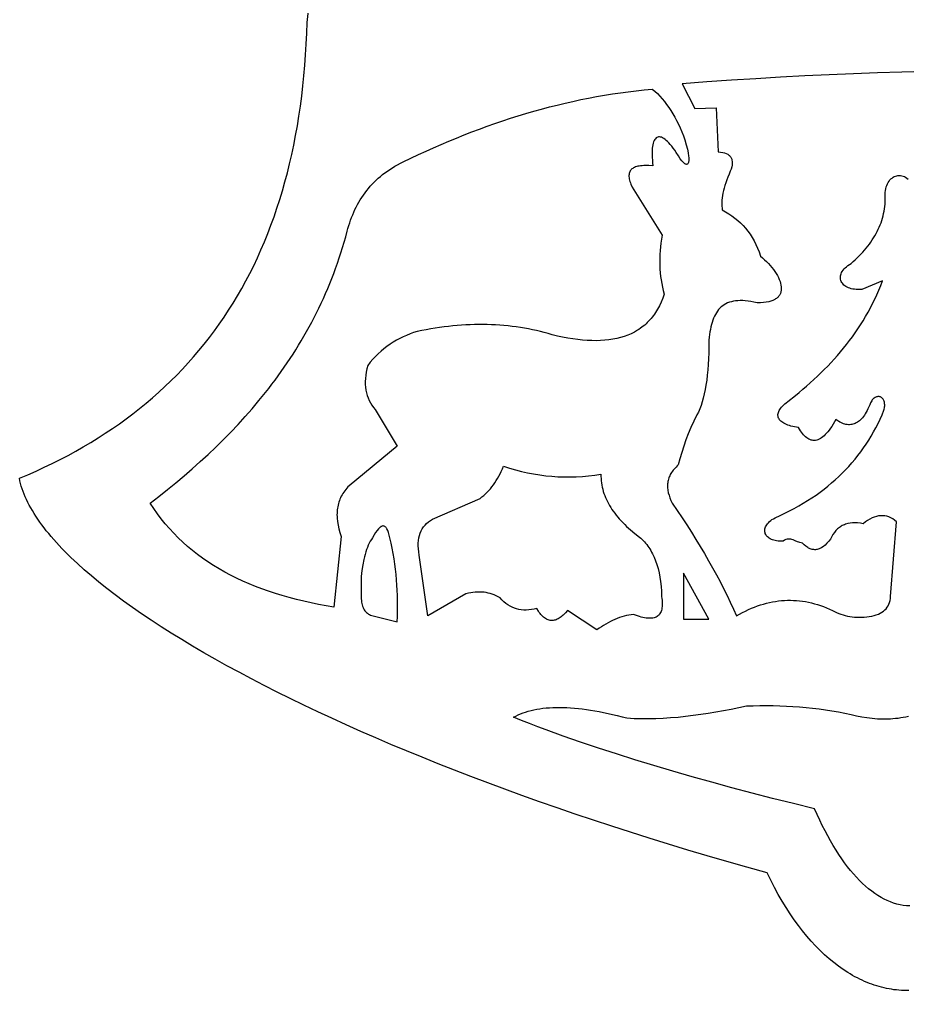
# Model space of a CAD drawing. Extents: x -255 to 224, y -284 to 284.
# Drawn here: x -255.2 to -15.7, y -284.3 to -22.4 of the extents above; entities that cross this region are included whole.
import ezdxf

# ---------------------------------------------------------------- set-up
doc = ezdxf.new("R2010")
doc.units = 0

msp = doc.modelspace()

# ---------------------------------------------------------------- linework, layer by layer
for points in [[(-15.36, -284.25), (-16.03, -284.25), (-16.69, -284.24), (-17.36, -284.2), (-18.03, -284.16), (-18.69, -284.09), (-19.36, -284.01), (-20.02, -283.91), (-20.69, -283.8), (-21.35, -283.67), (-22.01, -283.53), (-22.68, -283.36), (-23.34, -283.19), (-24, -282.99), (-24.66, -282.78), (-25.31, -282.55), (-25.97, -282.31), (-26.62, -282.05), (-27.28, -281.78), (-27.93, -281.48), (-28.58, -281.17), (-29.23, -280.85), (-29.87, -280.51), (-30.52, -280.15), (-31.16, -279.78), (-31.8, -279.39), (-33.07, -278.56), (-34.33, -277.67), (-35.59, -276.71), (-36.83, -275.68), (-38.06, -274.59), (-39.27, -273.44), (-40.47, -272.22), (-41.66, -270.94), (-42.84, -269.59), (-43.99, -268.17), (-45.13, -266.69), (-46.26, -265.15), (-47.36, -263.54), (-48.45, -261.86), (-49.52, -260.12), (-50.56, -258.32), (-51.59, -256.45), (-52.59, -254.51), (-53.58, -252.51), (-59.01, -251), (-64.38, -249.47), (-69.71, -247.92), (-74.97, -246.36), (-80.18, -244.78), (-85.33, -243.19), (-90.42, -241.58), (-95.45, -239.96), (-100.41, -238.32), (-105.32, -236.67), (-110.17, -235.01), (-114.95, -233.34), (-119.66, -231.66), (-124.32, -229.96), (-128.9, -228.26), (-133.42, -226.55), (-137.87, -224.83), (-142.26, -223.1), (-146.57, -221.36), (-150.81, -219.62), (-154.99, -217.87), (-159.09, -216.12), (-163.12, -214.36), (-167.07, -212.6), (-170.95, -210.84), (-174.75, -209.07), (-178.48, -207.3), (-182.14, -205.53), (-185.71, -203.76), (-189.2, -201.98), (-192.62, -200.21), (-195.96, -198.44), (-199.21, -196.67), (-202.38, -194.91), (-205.47, -193.14), (-208.48, -191.38), (-211.4, -189.63), (-214.23, -187.88), (-216.98, -186.13), (-219.64, -184.39), (-222.22, -182.66), (-224.7, -180.93), (-227.1, -179.22), (-229.4, -177.51), (-231.62, -175.81), (-233.74, -174.12), (-235.76, -172.44), (-237.7, -170.77), (-239.54, -169.12), (-241.28, -167.48), (-242.93, -165.85), (-243.72, -165.04), (-244.48, -164.23), (-245.22, -163.43), (-245.93, -162.63), (-246.62, -161.83), (-247.28, -161.04), (-247.92, -160.25), (-248.54, -159.47), (-249.12, -158.69), (-249.69, -157.91), (-250.23, -157.14), (-250.74, -156.37), (-251.22, -155.61), (-251.69, -154.85), (-252.12, -154.1), (-252.53, -153.35), (-252.91, -152.61), (-253.27, -151.87), (-253.6, -151.13), (-253.91, -150.4), (-254.18, -149.68), (-254.44, -148.96), (-254.66, -148.24), (-254.86, -147.53), (-255.03, -146.83), (-255.18, -146.13), (-252.91, -145.17), (-250.68, -144.18), (-248.48, -143.16), (-246.31, -142.12), (-244.18, -141.05), (-242.07, -139.94), (-240, -138.81), (-237.95, -137.65), (-235.94, -136.46), (-233.97, -135.24), (-232.02, -133.99), (-230.11, -132.71), (-228.23, -131.4), (-226.38, -130.06), (-224.56, -128.7), (-222.78, -127.3), (-221.03, -125.87), (-219.31, -124.41), (-217.62, -122.93), (-215.97, -121.41), (-214.35, -119.86), (-212.77, -118.28), (-211.22, -116.67), (-209.7, -115.03), (-208.21, -113.36), (-206.76, -111.66), (-205.34, -109.92), (-203.96, -108.16), (-202.61, -106.36), (-201.3, -104.54), (-200.01, -102.68), (-198.77, -100.79), (-197.56, -98.87), (-196.38, -96.92), (-195.23, -94.93), (-194.12, -92.92), (-193.05, -90.87), (-192.01, -88.79), (-191.01, -86.68), (-190.04, -84.54), (-189.11, -82.36), (-188.21, -80.15), (-187.34, -77.91), (-186.52, -75.64), (-185.73, -73.33), (-184.97, -70.99), (-184.25, -68.62), (-183.57, -66.22), (-182.92, -63.78), (-182.31, -61.31), (-181.73, -58.8), (-181.19, -56.27), (-180.69, -53.7), (-180.22, -51.09), (-179.79, -48.46), (-179.4, -45.78), (-179.04, -43.08), (-178.73, -40.34), (-178.44, -37.57), (-178.2, -34.76), (-177.99, -31.92), (-177.82, -29.04), (-177.69, -26.13), (-177.6, -23.19), (-176.27, -10.98)], [(-10.75, -36.42), (-17.25, -36.59), (-23.76, -36.8), (-30.29, -37.05), (-36.84, -37.33), (-43.4, -37.64), (-49.97, -38), (-56.56, -38.38), (-63.17, -38.8), (-69.79, -39.26), (-76.44, -39.75), (-73.02, -46.41), (-67.26, -46.23), (-66.72, -58.11), (-66.1, -58.16), (-65.54, -58.25), (-65.04, -58.38), (-64.59, -58.54), (-64.19, -58.75), (-64.02, -58.86), (-63.85, -58.98), (-63.71, -59.12), (-63.57, -59.26), (-63.45, -59.41), (-63.34, -59.57), (-63.25, -59.74), (-63.17, -59.92), (-63.1, -60.1), (-63.04, -60.3), (-62.98, -60.72), (-62.97, -61.17), (-63.01, -61.66), (-63.11, -62.18), (-63.27, -62.74), (-63.48, -63.33), (-63.83, -64.13), (-64.16, -64.91), (-64.46, -65.68), (-64.72, -66.43), (-64.96, -67.16), (-65.17, -67.87), (-65.35, -68.55), (-65.5, -69.22), (-65.62, -69.87), (-65.71, -70.5), (-65.77, -71.1), (-65.8, -71.68), (-65.81, -72.24), (-65.78, -72.77), (-65.72, -73.28), (-65.64, -73.77), (-64.74, -74.26), (-63.87, -74.78), (-63.04, -75.34), (-62.23, -75.94), (-61.46, -76.57), (-60.73, -77.24), (-60.03, -77.95), (-59.36, -78.7), (-58.73, -79.48), (-58.13, -80.31), (-57.57, -81.18), (-57.05, -82.1), (-56.57, -83.05), (-56.13, -84.05), (-55.73, -85.1), (-55.38, -86.19), (-54.8, -86.68), (-54.24, -87.19), (-53.71, -87.71), (-53.2, -88.24), (-52.72, -88.77), (-52.27, -89.31), (-51.85, -89.84), (-51.47, -90.38), (-51.11, -90.92), (-50.8, -91.46), (-50.52, -91.99), (-50.28, -92.52), (-50.08, -93.03), (-49.93, -93.54), (-49.82, -94.03), (-49.75, -94.51), (-49.73, -94.98), (-49.76, -95.42), (-49.84, -95.85), (-49.98, -96.26), (-50.07, -96.45), (-50.17, -96.64), (-50.28, -96.82), (-50.41, -97), (-50.55, -97.17), (-50.71, -97.33), (-50.88, -97.48), (-51.07, -97.63), (-51.27, -97.77), (-51.49, -97.9), (-51.98, -98.14), (-52.52, -98.34), (-53.14, -98.51), (-53.82, -98.64), (-54.56, -98.73), (-55.38, -98.78), (-56.28, -98.79), (-57.12, -98.6), (-57.93, -98.45), (-58.7, -98.34), (-59.44, -98.26), (-60.14, -98.22), (-60.82, -98.21), (-61.46, -98.23), (-62.07, -98.29), (-62.65, -98.38), (-63.2, -98.5), (-63.73, -98.66), (-64.22, -98.85), (-64.69, -99.07), (-65.13, -99.32), (-65.54, -99.6), (-65.93, -99.91), (-66.29, -100.26), (-66.63, -100.63), (-66.95, -101.04), (-67.24, -101.47), (-67.51, -101.93), (-67.76, -102.43), (-67.99, -102.95), (-68.2, -103.5), (-68.39, -104.07), (-68.56, -104.68), (-68.71, -105.31), (-68.85, -105.97), (-68.97, -106.66), (-69.07, -107.37), (-69.16, -108.1), (-69.24, -108.87), (-69.25, -110.59), (-69.29, -112.26), (-69.35, -113.87), (-69.44, -115.41), (-69.55, -116.89), (-69.69, -118.32), (-69.86, -119.68), (-70.05, -120.97), (-70.26, -122.21), (-70.5, -123.38), (-70.77, -124.48), (-71.06, -125.52), (-71.37, -126.5), (-71.72, -127.41), (-72.08, -128.25), (-72.48, -129.03), (-73.32, -130.72), (-74.1, -132.4), (-74.81, -134.09), (-75.47, -135.78), (-76.06, -137.47), (-76.6, -139.15), (-77.08, -140.84), (-77.52, -142.53), (-77.83, -142.8), (-78.12, -143.08), (-78.39, -143.36), (-78.65, -143.64), (-78.89, -143.93), (-79.1, -144.22), (-79.31, -144.52), (-79.49, -144.82), (-79.66, -145.12), (-79.81, -145.42), (-79.94, -145.73), (-80.05, -146.04), (-80.15, -146.36), (-80.23, -146.68), (-80.3, -147), (-80.35, -147.32), (-80.38, -147.65), (-80.4, -147.98), (-80.41, -148.31), (-80.39, -148.64), (-80.33, -149.31), (-80.2, -150), (-80.01, -150.68), (-79.77, -151.38), (-79.48, -152.08), (-79.14, -152.79), (-77.8, -154.77), (-76.5, -156.75), (-75.22, -158.71), (-73.98, -160.66), (-72.77, -162.59), (-71.6, -164.52), (-70.45, -166.43), (-69.35, -168.34), (-68.28, -170.23), (-67.24, -172.11), (-66.25, -173.99), (-65.29, -175.85), (-64.37, -177.7), (-63.49, -179.55), (-62.65, -181.38), (-61.86, -183.21), (-61.86, -183.21), (-61.05, -182.75), (-60.24, -182.32), (-59.43, -181.91), (-58.62, -181.53), (-57.81, -181.18), (-57, -180.85), (-56.19, -180.55), (-55.38, -180.28), (-54.57, -180.03), (-53.76, -179.81), (-52.95, -179.61), (-52.14, -179.45), (-51.33, -179.31), (-50.52, -179.19), (-49.71, -179.11), (-48.9, -179.05), (-48.09, -179.01), (-47.28, -179.01), (-46.47, -179.03), (-45.66, -179.08), (-44.85, -179.15), (-44.04, -179.25), (-43.23, -179.38), (-42.42, -179.54), (-41.61, -179.72), (-40.8, -179.93), (-39.99, -180.17), (-39.18, -180.44), (-38.37, -180.73), (-37.56, -181.05), (-36.75, -181.39), (-35.94, -181.77), (-35.39, -182.06), (-34.83, -182.33), (-34.26, -182.57), (-33.68, -182.78), (-33.09, -182.97), (-32.49, -183.14), (-31.88, -183.27), (-31.26, -183.39), (-30.63, -183.48), (-29.99, -183.54), (-29.35, -183.58), (-28.7, -183.59), (-28.04, -183.58), (-27.38, -183.54), (-26.71, -183.48), (-26.04, -183.39), (-25.35, -183.27), (-24.71, -183.13), (-24.12, -182.95), (-23.57, -182.75), (-23.06, -182.51), (-22.6, -182.25), (-22.18, -181.96), (-21.81, -181.63), (-21.47, -181.28), (-21.18, -180.9), (-20.93, -180.49), (-20.72, -180.05), (-20.55, -179.58), (-20.42, -179.08), (-20.33, -178.55), (-20.28, -177.99), (-18.66, -157.83), (-19.17, -157.42), (-19.68, -157.07), (-20.21, -156.78), (-20.74, -156.55), (-21.29, -156.37), (-21.84, -156.26), (-22.39, -156.2), (-22.95, -156.21), (-23.52, -156.27), (-24.1, -156.39), (-24.68, -156.58), (-25.26, -156.82), (-25.85, -157.12), (-26.45, -157.47), (-27.05, -157.89), (-27.66, -158.37), (-28.42, -158.23), (-29.16, -158.14), (-29.87, -158.11), (-30.55, -158.13), (-31.21, -158.2), (-31.84, -158.33), (-32.44, -158.52), (-32.73, -158.63), (-33.01, -158.75), (-33.28, -158.89), (-33.55, -159.04), (-33.81, -159.2), (-34.06, -159.38), (-34.55, -159.77), (-35, -160.22), (-35.41, -160.71), (-35.8, -161.26), (-36.15, -161.86), (-36.48, -162.51), (-36.95, -163.11), (-37.42, -163.65), (-37.89, -164.11), (-38.37, -164.5), (-38.84, -164.82), (-39.07, -164.95), (-39.31, -165.07), (-39.55, -165.16), (-39.78, -165.24), (-40.02, -165.3), (-40.26, -165.34), (-40.49, -165.37), (-40.73, -165.38), (-40.96, -165.36), (-41.2, -165.34), (-41.44, -165.29), (-41.67, -165.22), (-41.91, -165.14), (-42.15, -165.04), (-42.38, -164.92), (-42.62, -164.78), (-43.09, -164.46), (-43.56, -164.06), (-44.04, -163.59), (-44.37, -163.54), (-44.7, -163.45), (-45.02, -163.35), (-45.33, -163.23), (-45.96, -162.96), (-46.58, -162.71), (-46.89, -162.61), (-47.21, -162.54), (-47.53, -162.5), (-47.86, -162.5), (-48.19, -162.55), (-48.54, -162.65), (-48.89, -162.82), (-49.26, -163.05), (-49.72, -163.07), (-50.16, -163.07), (-50.59, -163.04), (-50.99, -162.99), (-51.38, -162.92), (-51.74, -162.83), (-52.08, -162.72), (-52.4, -162.6), (-52.7, -162.45), (-52.97, -162.29), (-53.21, -162.11), (-53.43, -161.93), (-53.63, -161.72), (-53.8, -161.51), (-53.94, -161.28), (-54.05, -161.05), (-54.13, -160.8), (-54.18, -160.55), (-54.21, -160.29), (-54.2, -160.02), (-54.16, -159.75), (-54.08, -159.48), (-53.98, -159.2), (-53.84, -158.92), (-53.66, -158.64), (-53.45, -158.36), (-53.21, -158.09), (-52.92, -157.81), (-52.6, -157.54), (-52.25, -157.27), (-51.85, -157.01), (-51.42, -156.75), (-50.08, -156.15), (-48.77, -155.53), (-47.49, -154.89), (-46.23, -154.23), (-45.01, -153.55), (-43.81, -152.85), (-42.64, -152.13), (-41.49, -151.39), (-40.37, -150.63), (-39.28, -149.85), (-38.22, -149.05), (-37.18, -148.23), (-36.17, -147.39), (-35.19, -146.53), (-34.23, -145.65), (-33.3, -144.76), (-32.4, -143.84), (-31.53, -142.9), (-30.68, -141.95), (-29.86, -140.97), (-29.06, -139.98), (-28.29, -138.96), (-27.55, -137.93), (-26.84, -136.88), (-26.15, -135.81), (-25.49, -134.72), (-24.85, -133.61), (-24.24, -132.48), (-23.66, -131.33), (-23.11, -130.16), (-22.58, -128.97), (-22.08, -127.77), (-21.99, -127.45), (-21.92, -127.15), (-21.88, -126.85), (-21.85, -126.57), (-21.85, -126.3), (-21.87, -126.04), (-21.9, -125.79), (-21.95, -125.56), (-22.02, -125.34), (-22.11, -125.14), (-22.2, -124.95), (-22.31, -124.78), (-22.43, -124.63), (-22.57, -124.5), (-22.71, -124.38), (-22.86, -124.28), (-23.02, -124.2), (-23.19, -124.14), (-23.36, -124.11), (-23.54, -124.09), (-23.72, -124.09), (-23.9, -124.12), (-24.09, -124.17), (-24.28, -124.25), (-24.46, -124.35), (-24.65, -124.48), (-24.83, -124.63), (-25.01, -124.8), (-25.19, -125.01), (-25.36, -125.24), (-25.52, -125.5), (-25.68, -125.79), (-25.9, -126.35), (-26.12, -126.88), (-26.36, -127.38), (-26.59, -127.85), (-26.84, -128.29), (-27.08, -128.71), (-27.34, -129.09), (-27.59, -129.45), (-27.86, -129.78), (-28.12, -130.09), (-28.39, -130.36), (-28.67, -130.61), (-28.95, -130.84), (-29.23, -131.03), (-29.52, -131.2), (-29.82, -131.35), (-30.11, -131.46), (-30.41, -131.56), (-30.72, -131.62), (-31.03, -131.66), (-31.34, -131.68), (-31.66, -131.67), (-31.98, -131.64), (-32.31, -131.59), (-32.64, -131.5), (-32.97, -131.4), (-33.3, -131.27), (-33.64, -131.12), (-33.99, -130.95), (-34.33, -130.75), (-34.68, -130.53), (-35.04, -130.29), (-35.4, -130.94), (-35.77, -131.55), (-36.13, -132.12), (-36.49, -132.65), (-36.84, -133.13), (-37.19, -133.58), (-37.53, -133.98), (-37.88, -134.35), (-38.21, -134.67), (-38.55, -134.96), (-38.88, -135.21), (-39.21, -135.42), (-39.53, -135.59), (-39.85, -135.73), (-40.17, -135.83), (-40.48, -135.89), (-40.79, -135.92), (-41.1, -135.91), (-41.4, -135.87), (-41.7, -135.8), (-42, -135.69), (-42.3, -135.55), (-42.59, -135.38), (-42.88, -135.17), (-43.17, -134.94), (-43.45, -134.67), (-43.74, -134.37), (-44.02, -134.05), (-44.3, -133.69), (-44.57, -133.3), (-44.84, -132.89), (-45.12, -132.45), (-46.18, -132.26), (-46.67, -132.15), (-47.13, -132.03), (-47.56, -131.9), (-47.97, -131.76), (-48.35, -131.61), (-48.7, -131.45), (-49.03, -131.29), (-49.32, -131.11), (-49.59, -130.93), (-49.82, -130.73), (-50.03, -130.53), (-50.21, -130.32), (-50.35, -130.11), (-50.47, -129.88), (-50.56, -129.65), (-50.61, -129.41), (-50.64, -129.17), (-50.63, -128.92), (-50.59, -128.66), (-50.52, -128.39), (-50.41, -128.12), (-50.28, -127.84), (-50.11, -127.56), (-49.91, -127.27), (-49.67, -126.97), (-49.41, -126.68), (-49.11, -126.37), (-48.77, -126.06), (-48.4, -125.75), (-48, -125.43), (-45.92, -123.79), (-44.91, -122.95), (-43.9, -122.11), (-42.91, -121.25), (-41.92, -120.39), (-40.96, -119.51), (-40, -118.62), (-39.06, -117.71), (-38.14, -116.8), (-37.23, -115.87), (-36.33, -114.93), (-35.45, -113.98), (-34.59, -113.01), (-33.75, -112.03), (-32.92, -111.03), (-32.11, -110.02), (-31.32, -108.99), (-30.55, -107.95), (-29.79, -106.89), (-29.06, -105.82), (-28.35, -104.73), (-27.66, -103.62), (-26.99, -102.5), (-26.34, -101.35), (-25.71, -100.19), (-25.1, -99.02), (-24.52, -97.82), (-23.96, -96.61), (-23.43, -95.37), (-22.92, -94.12), (-22.44, -92.85), (-28.02, -95.19), (-28.54, -95.22), (-29.05, -95.23), (-29.54, -95.21), (-30.01, -95.17), (-30.45, -95.1), (-30.87, -95), (-31.26, -94.89), (-31.63, -94.75), (-31.97, -94.59), (-32.29, -94.42), (-32.57, -94.22), (-32.83, -94.01), (-33.06, -93.79), (-33.26, -93.55), (-33.43, -93.29), (-33.57, -93.03), (-33.68, -92.75), (-33.75, -92.47), (-33.79, -92.18), (-33.8, -91.88), (-33.77, -91.57), (-33.7, -91.26), (-33.6, -90.95), (-33.46, -90.63), (-33.28, -90.32), (-33.06, -90), (-32.8, -89.68), (-32.51, -89.37), (-32.17, -89.06), (-31.79, -88.76), (-31.36, -88.46), (-30.9, -88.17), (-30.33, -87.68), (-29.78, -87.18), (-29.25, -86.67), (-28.73, -86.16), (-28.23, -85.64), (-27.74, -85.12), (-27.28, -84.59), (-26.83, -84.06), (-26.4, -83.52), (-25.98, -82.97), (-25.58, -82.42), (-25.21, -81.86), (-24.85, -81.3), (-24.5, -80.73), (-24.18, -80.15), (-23.88, -79.57), (-23.59, -78.99), (-23.32, -78.4), (-23.08, -77.8), (-22.85, -77.2), (-22.64, -76.6), (-22.45, -75.99), (-22.28, -75.37), (-22.14, -74.75), (-22.01, -74.13), (-21.9, -73.5), (-21.82, -72.87), (-21.76, -72.23), (-21.71, -71.58), (-21.69, -70.94), (-21.69, -70.28), (-21.72, -69.63), (-21.7, -69.07), (-21.64, -68.54), (-21.55, -68.04), (-21.43, -67.57), (-21.28, -67.13), (-21.11, -66.72), (-20.9, -66.34), (-20.68, -66), (-20.43, -65.69), (-20.16, -65.41), (-19.88, -65.17), (-19.58, -64.96), (-19.27, -64.79), (-18.94, -64.66), (-18.61, -64.56), (-18.27, -64.5), (-17.93, -64.48), (-17.58, -64.49), (-17.24, -64.55), (-16.89, -64.64), (-16.55, -64.77), (-16.21, -64.95), (-15.88, -65.17), (-15.56, -65.43)], [(-15.12, -261.42), (-15.99, -261.37), (-16.85, -261.27), (-17.72, -261.12), (-18.58, -260.92), (-19.44, -260.67), (-20.29, -260.36), (-21.15, -260), (-22, -259.6), (-22.84, -259.14), (-23.69, -258.63), (-24.53, -258.08), (-25.36, -257.47), (-26.19, -256.81), (-27.02, -256.11), (-27.84, -255.35), (-28.66, -254.55), (-29.47, -253.7), (-30.28, -252.8), (-31.07, -251.85), (-31.87, -250.85), (-32.65, -249.81), (-33.43, -248.72), (-34.21, -247.58), (-34.97, -246.39), (-35.73, -245.16), (-36.48, -243.88), (-37.22, -242.55), (-37.95, -241.18), (-38.68, -239.76), (-39.39, -238.29), (-40.1, -236.78), (-40.8, -235.23), (-46.47, -233.84), (-52.07, -232.43), (-57.61, -231), (-63.07, -229.55), (-68.46, -228.09), (-73.77, -226.6), (-79.01, -225.1), (-84.15, -223.57), (-89.21, -222.03), (-94.19, -220.46), (-99.06, -218.87), (-103.85, -217.26), (-108.53, -215.62), (-113.12, -213.96), (-115.37, -213.12), (-117.6, -212.28), (-119.8, -211.43), (-121.98, -210.57), (-121.98, -210.57), (-121.36, -210.24), (-120.72, -209.94), (-120.06, -209.65), (-119.38, -209.39), (-118.67, -209.15), (-117.95, -208.92), (-117.2, -208.72), (-116.43, -208.55), (-115.65, -208.39), (-114.83, -208.25), (-114, -208.14), (-113.15, -208.05), (-112.27, -207.98), (-111.37, -207.93), (-110.45, -207.9), (-109.51, -207.89), (-108.55, -207.91), (-107.56, -207.94), (-106.55, -208), (-105.52, -208.08), (-104.46, -208.18), (-103.39, -208.31), (-102.29, -208.45), (-101.17, -208.62), (-100.02, -208.81), (-98.86, -209.02), (-97.67, -209.25), (-96.46, -209.51), (-95.22, -209.78), (-93.96, -210.08), (-92.68, -210.41), (-91.38, -210.75), (-89.44, -210.86), (-87.5, -210.91), (-85.53, -210.92), (-83.56, -210.88), (-81.57, -210.79), (-79.57, -210.66), (-77.56, -210.49), (-75.54, -210.28), (-73.51, -210.03), (-71.47, -209.75), (-69.43, -209.44), (-67.38, -209.1), (-65.33, -208.74), (-63.27, -208.35), (-61.21, -207.94), (-59.16, -207.51), (-57.34, -207.45), (-55.53, -207.42), (-53.72, -207.41), (-51.93, -207.42), (-50.14, -207.46), (-48.36, -207.52), (-46.59, -207.61), (-44.82, -207.73), (-43.06, -207.88), (-41.31, -208.06), (-39.56, -208.28), (-37.82, -208.52), (-36.08, -208.8), (-34.35, -209.11), (-32.62, -209.46), (-30.9, -209.85), (-29.48, -210.16), (-28.06, -210.43), (-26.65, -210.66), (-25.23, -210.82), (-23.82, -210.94), (-23.12, -210.97), (-22.42, -210.99), (-21.72, -210.99), (-21.02, -210.98), (-20.32, -210.95), (-19.62, -210.91), (-18.93, -210.84), (-18.23, -210.76), (-17.54, -210.66), (-16.85, -210.54), (-16.16, -210.41), (-15.48, -210.25)]]:
    msp.add_lwpolyline(points)
for points in [[(-84.54, -41.19), (-83.84, -41.78), (-83.16, -42.41), (-82.5, -43.08), (-81.87, -43.78), (-81.25, -44.52), (-80.65, -45.3), (-80.08, -46.1), (-79.52, -46.95), (-78.98, -47.83), (-78.46, -48.74), (-77.96, -49.68), (-77.47, -50.66), (-77.01, -51.66), (-76.56, -52.7), (-76.13, -53.77), (-75.72, -54.87), (-75.35, -56.18), (-75.07, -57.35), (-74.87, -58.37), (-74.74, -59.25), (-74.7, -59.64), (-74.68, -59.98), (-74.68, -60.3), (-74.7, -60.57), (-74.73, -60.81), (-74.78, -61.01), (-74.85, -61.18), (-74.93, -61.3), (-75.02, -61.39), (-75.13, -61.45), (-75.26, -61.47), (-75.4, -61.45), (-75.55, -61.39), (-75.72, -61.29), (-75.9, -61.16), (-76.09, -60.99), (-76.3, -60.79), (-76.52, -60.54), (-76.99, -59.94), (-77.5, -59.19), (-78.06, -58.29), (-78.47, -57.67), (-78.88, -57.1), (-79.28, -56.59), (-79.66, -56.12), (-80.04, -55.7), (-80.4, -55.32), (-80.75, -55), (-81.09, -54.73), (-81.42, -54.5), (-81.73, -54.32), (-82.03, -54.18), (-82.31, -54.1), (-82.58, -54.06), (-82.84, -54.06), (-83.07, -54.12), (-83.3, -54.22), (-83.5, -54.36), (-83.69, -54.55), (-83.87, -54.79), (-84.02, -55.07), (-84.16, -55.4), (-84.28, -55.77), (-84.38, -56.18), (-84.46, -56.64), (-84.52, -57.15), (-84.56, -57.69), (-84.58, -58.29), (-84.58, -58.92), (-84.56, -59.6), (-84.51, -60.32), (-84.44, -61.08), (-84.36, -61.89), (-85.42, -61.81), (-86.39, -61.8), (-86.84, -61.81), (-87.26, -61.83), (-87.66, -61.87), (-88.04, -61.93), (-88.39, -62), (-88.72, -62.08), (-89.02, -62.18), (-89.3, -62.29), (-89.56, -62.41), (-89.79, -62.55), (-90, -62.71), (-90.18, -62.88), (-90.34, -63.06), (-90.48, -63.26), (-90.59, -63.48), (-90.69, -63.71), (-90.75, -63.95), (-90.79, -64.21), (-90.81, -64.48), (-90.81, -64.77), (-90.78, -65.08), (-90.73, -65.4), (-90.66, -65.74), (-90.56, -66.09), (-90.44, -66.45), (-90.29, -66.84), (-89.94, -67.65), (-81.84, -80.61), (-82.02, -81.65), (-82.18, -82.68), (-82.31, -83.71), (-82.41, -84.73), (-82.48, -85.74), (-82.52, -86.74), (-82.53, -87.74), (-82.51, -88.73), (-82.46, -89.72), (-82.38, -90.69), (-82.28, -91.67), (-82.14, -92.63), (-81.97, -93.59), (-81.78, -94.55), (-81.55, -95.5), (-81.3, -96.45), (-81.69, -97.55), (-82.12, -98.6), (-82.59, -99.6), (-83.1, -100.54), (-83.37, -100.99), (-83.64, -101.43), (-83.93, -101.85), (-84.23, -102.26), (-84.54, -102.66), (-84.85, -103.05), (-85.18, -103.42), (-85.51, -103.78), (-85.86, -104.13), (-86.21, -104.47), (-86.57, -104.79), (-86.95, -105.1), (-87.33, -105.4), (-87.72, -105.68), (-88.11, -105.96), (-88.52, -106.22), (-89.36, -106.71), (-90.24, -107.14), (-91.15, -107.53), (-92.1, -107.88), (-93.07, -108.18), (-94.09, -108.43), (-95.13, -108.63), (-96.21, -108.8), (-97.32, -108.91), (-98.46, -108.99), (-99.63, -109.02), (-100.84, -109), (-102.07, -108.95), (-103.34, -108.85), (-104.63, -108.71), (-105.95, -108.54), (-107.31, -108.32), (-108.69, -108.06), (-110.1, -107.76), (-111.54, -107.43), (-112.58, -107.12), (-113.64, -106.83), (-114.7, -106.55), (-115.77, -106.3), (-116.84, -106.06), (-117.92, -105.84), (-119.01, -105.65), (-120.1, -105.47), (-121.2, -105.3), (-122.3, -105.16), (-123.41, -105.04), (-124.53, -104.93), (-125.65, -104.84), (-126.77, -104.77), (-127.9, -104.72), (-129.04, -104.68), (-130.18, -104.67), (-131.33, -104.67), (-132.48, -104.69), (-133.64, -104.72), (-134.8, -104.78), (-135.97, -104.85), (-137.14, -104.94), (-138.32, -105.05), (-139.5, -105.17), (-140.68, -105.32), (-141.87, -105.48), (-143.07, -105.65), (-144.27, -105.85), (-145.47, -106.06), (-146.68, -106.28), (-147.9, -106.53), (-148.87, -106.85), (-149.83, -107.2), (-150.77, -107.58), (-151.7, -107.99), (-152.61, -108.43), (-153.5, -108.91), (-154.38, -109.42), (-155.23, -109.97), (-156.06, -110.55), (-156.87, -111.17), (-157.66, -111.83), (-158.43, -112.53), (-159.16, -113.26), (-159.87, -114.04), (-160.56, -114.85), (-161.22, -115.71), (-161.46, -116.61), (-161.65, -117.49), (-161.8, -118.35), (-161.89, -119.18), (-161.94, -120), (-161.93, -120.8), (-161.88, -121.57), (-161.78, -122.32), (-161.63, -123.06), (-161.43, -123.77), (-161.18, -124.46), (-160.89, -125.12), (-160.54, -125.77), (-160.15, -126.4), (-159.72, -127), (-159.24, -127.59), (-153.3, -137.49), (-166.26, -148.11), (-166.58, -148.45), (-166.89, -148.79), (-167.19, -149.14), (-167.46, -149.5), (-167.72, -149.86), (-167.96, -150.23), (-168.18, -150.6), (-168.39, -150.98), (-168.58, -151.36), (-168.75, -151.75), (-168.9, -152.15), (-169.04, -152.55), (-169.16, -152.95), (-169.27, -153.37), (-169.36, -153.78), (-169.43, -154.21), (-169.48, -154.63), (-169.52, -155.07), (-169.54, -155.51), (-169.55, -155.96), (-169.54, -156.41), (-169.52, -156.87), (-169.42, -157.8), (-169.26, -158.76), (-169.04, -159.75), (-168.76, -160.75), (-168.42, -161.79), (-170.4, -180.87), (-172.47, -180.52), (-174.52, -180.13), (-176.54, -179.72), (-178.52, -179.28), (-180.48, -178.8), (-182.4, -178.3), (-184.29, -177.76), (-186.15, -177.19), (-187.98, -176.59), (-189.77, -175.95), (-191.53, -175.28), (-193.26, -174.58), (-194.95, -173.84), (-196.6, -173.07), (-198.22, -172.26), (-199.8, -171.42), (-201.35, -170.54), (-202.86, -169.63), (-204.33, -168.67), (-205.77, -167.68), (-207.16, -166.66), (-208.52, -165.6), (-209.84, -164.49), (-211.12, -163.35), (-212.36, -162.17), (-213.56, -160.95), (-214.72, -159.69), (-215.84, -158.4), (-216.92, -157.06), (-217.95, -155.67), (-218.95, -154.25), (-219.9, -152.79), (-217.56, -150.99), (-215.27, -149.17), (-213, -147.32), (-210.77, -145.45), (-208.57, -143.55), (-206.41, -141.63), (-204.29, -139.68), (-202.21, -137.7), (-200.16, -135.69), (-198.16, -133.65), (-196.2, -131.58), (-194.28, -129.48), (-192.41, -127.35), (-190.58, -125.18), (-188.8, -122.98), (-187.93, -121.87), (-187.07, -120.75), (-186.22, -119.62), (-185.38, -118.48), (-184.56, -117.33), (-183.75, -116.17), (-182.95, -115), (-182.17, -113.82), (-181.4, -112.64), (-180.64, -111.44), (-179.89, -110.23), (-179.16, -109.02), (-178.44, -107.79), (-177.74, -106.56), (-177.05, -105.31), (-176.37, -104.05), (-175.71, -102.78), (-175.07, -101.51), (-174.43, -100.22), (-173.82, -98.92), (-173.21, -97.61), (-172.63, -96.28), (-172.05, -94.95), (-171.5, -93.61), (-170.95, -92.25), (-170.43, -90.89), (-169.92, -89.51), (-169.42, -88.12), (-168.94, -86.72), (-168.48, -85.3), (-168.03, -83.88), (-167.6, -82.44), (-167.19, -80.99), (-166.8, -79.53), (-166.59, -78.76), (-166.36, -78), (-166.12, -77.25), (-165.86, -76.51), (-165.59, -75.78), (-165.31, -75.07), (-165, -74.36), (-164.69, -73.67), (-164.35, -72.99), (-164, -72.32), (-163.63, -71.66), (-163.25, -71.01), (-162.84, -70.38), (-162.42, -69.75), (-161.99, -69.15), (-161.53, -68.55), (-161.06, -67.96), (-160.57, -67.39), (-160.06, -66.83), (-159.53, -66.29), (-158.98, -65.76), (-158.42, -65.24), (-157.83, -64.73), (-157.23, -64.24), (-156.6, -63.76), (-155.96, -63.3), (-155.3, -62.85), (-154.61, -62.41), (-153.91, -61.99), (-153.19, -61.58), (-152.44, -61.19), (-151.68, -60.81), (-149.63, -59.82), (-147.59, -58.86), (-145.54, -57.92), (-143.48, -57), (-141.43, -56.1), (-139.37, -55.22), (-137.3, -54.37), (-135.24, -53.54), (-133.17, -52.73), (-131.09, -51.95), (-129.02, -51.19), (-126.94, -50.46), (-124.85, -49.74), (-122.76, -49.06), (-120.67, -48.4), (-118.58, -47.76), (-116.48, -47.15), (-114.38, -46.56), (-112.27, -46), (-110.16, -45.47), (-108.05, -44.96), (-105.93, -44.48), (-103.81, -44.02), (-101.68, -43.6), (-99.55, -43.2), (-97.42, -42.82), (-95.28, -42.48), (-93.14, -42.16), (-91, -41.88), (-88.85, -41.62), (-86.69, -41.39), (-84.54, -41.19)], [(-124.68, -142.89), (-123.05, -143.4), (-121.43, -143.87), (-119.8, -144.28), (-118.16, -144.64), (-116.53, -144.96), (-114.89, -145.22), (-113.25, -145.43), (-111.6, -145.59), (-109.96, -145.7), (-108.31, -145.76), (-106.66, -145.77), (-105.01, -145.72), (-103.36, -145.63), (-101.7, -145.49), (-100.05, -145.29), (-98.4, -145.05), (-98.38, -145.64), (-98.35, -146.22), (-98.3, -146.8), (-98.23, -147.38), (-98.13, -147.95), (-98.02, -148.52), (-97.88, -149.08), (-97.73, -149.64), (-97.55, -150.2), (-97.35, -150.75), (-97.13, -151.3), (-96.9, -151.84), (-96.64, -152.38), (-96.36, -152.92), (-96.06, -153.45), (-95.74, -153.98), (-95.4, -154.51), (-95.04, -155.03), (-94.66, -155.55), (-94.26, -156.06), (-93.85, -156.57), (-93.41, -157.08), (-92.95, -157.58), (-92.47, -158.08), (-91.97, -158.58), (-91.46, -159.08), (-90.92, -159.57), (-90.37, -160.05), (-89.2, -161.02), (-87.96, -161.97), (-87.61, -162.28), (-87.27, -162.6), (-86.94, -162.93), (-86.62, -163.28), (-86.32, -163.63), (-86.02, -164), (-85.73, -164.38), (-85.46, -164.78), (-85.19, -165.18), (-84.94, -165.6), (-84.7, -166.03), (-84.46, -166.47), (-84.03, -167.39), (-83.64, -168.36), (-83.28, -169.38), (-82.98, -170.45), (-82.71, -171.58), (-82.49, -172.75), (-82.31, -173.98), (-82.17, -175.26), (-82.07, -176.6), (-82.02, -177.99), (-81.94, -178.5), (-81.89, -178.99), (-81.85, -179.45), (-81.84, -179.9), (-81.84, -180.31), (-81.87, -180.71), (-81.92, -181.08), (-81.98, -181.43), (-82.07, -181.76), (-82.17, -182.06), (-82.3, -182.34), (-82.45, -182.6), (-82.61, -182.83), (-82.8, -183.04), (-83, -183.23), (-83.23, -183.39), (-83.48, -183.53), (-83.74, -183.65), (-84.03, -183.74), (-84.34, -183.81), (-84.66, -183.86), (-85.01, -183.88), (-85.37, -183.88), (-85.76, -183.86), (-86.17, -183.82), (-86.59, -183.75), (-87.04, -183.66), (-87.51, -183.54), (-87.99, -183.4), (-88.5, -183.24), (-89.58, -182.85), (-90.21, -182.93), (-90.85, -183.03), (-91.48, -183.16), (-92.11, -183.32), (-92.73, -183.5), (-93.36, -183.7), (-93.98, -183.93), (-94.59, -184.18), (-95.21, -184.45), (-95.82, -184.75), (-96.43, -185.06), (-97.04, -185.41), (-97.65, -185.77), (-98.26, -186.15), (-98.87, -186.56), (-99.48, -186.99), (-107.4, -181.77), (-107.97, -182.43), (-108.25, -182.73), (-108.53, -183), (-108.81, -183.25), (-109.1, -183.48), (-109.37, -183.68), (-109.65, -183.86), (-109.93, -184.02), (-110.2, -184.15), (-110.47, -184.26), (-110.74, -184.35), (-111.01, -184.41), (-111.28, -184.46), (-111.54, -184.47), (-111.81, -184.47), (-112.07, -184.44), (-112.32, -184.39), (-112.58, -184.31), (-112.83, -184.22), (-113.09, -184.09), (-113.33, -183.95), (-113.58, -183.78), (-113.82, -183.59), (-114.07, -183.38), (-114.3, -183.14), (-114.54, -182.88), (-114.77, -182.6), (-115, -182.29), (-115.23, -181.96), (-115.68, -181.23), (-116.41, -181.41), (-117.13, -181.54), (-117.83, -181.63), (-118.51, -181.66), (-119.18, -181.66), (-119.84, -181.6), (-120.47, -181.49), (-121.1, -181.34), (-121.71, -181.14), (-122.3, -180.89), (-122.88, -180.59), (-123.45, -180.24), (-124, -179.84), (-124.54, -179.4), (-125.06, -178.9), (-125.58, -178.35), (-126.09, -178.06), (-126.6, -177.8), (-127.13, -177.57), (-127.67, -177.37), (-128.21, -177.2), (-128.76, -177.06), (-129.33, -176.95), (-129.9, -176.86), (-130.47, -176.81), (-131.06, -176.79), (-131.65, -176.79), (-132.26, -176.83), (-132.87, -176.9), (-133.49, -176.99), (-134.12, -177.11), (-134.76, -177.27), (-145.02, -183.21), (-147.36, -166.83), (-147.5, -165.97), (-147.59, -165.14), (-147.63, -164.35), (-147.63, -163.59), (-147.57, -162.86), (-147.47, -162.17), (-147.31, -161.51), (-147.11, -160.89), (-146.86, -160.3), (-146.56, -159.74), (-146.21, -159.22), (-145.81, -158.73), (-145.37, -158.27), (-144.88, -157.85), (-144.34, -157.46), (-143.76, -157.11), (-130.98, -151.53), (-130.48, -151.15), (-129.99, -150.74), (-129.51, -150.32), (-129.05, -149.87), (-128.61, -149.41), (-128.17, -148.92), (-127.76, -148.41), (-127.35, -147.88), (-126.96, -147.33), (-126.59, -146.76), (-126.23, -146.17), (-125.89, -145.55), (-125.56, -144.92), (-125.25, -144.26), (-124.95, -143.59), (-124.68, -142.89)], [(-153.3, -184.83), (-153.24, -183.41), (-153.2, -181.99), (-153.19, -180.58), (-153.2, -179.16), (-153.23, -177.74), (-153.29, -176.32), (-153.37, -174.91), (-153.48, -173.49), (-153.61, -172.07), (-153.76, -170.65), (-153.95, -169.24), (-154.16, -167.82), (-154.39, -166.4), (-154.66, -164.98), (-154.95, -163.57), (-155.28, -162.15), (-155.45, -161.42), (-155.64, -160.78), (-155.84, -160.24), (-156.06, -159.79), (-156.17, -159.61), (-156.29, -159.44), (-156.41, -159.3), (-156.53, -159.19), (-156.66, -159.1), (-156.8, -159.03), (-156.93, -158.99), (-157.08, -158.98), (-157.22, -158.98), (-157.37, -159.02), (-157.52, -159.08), (-157.68, -159.16), (-157.85, -159.27), (-158.01, -159.4), (-158.36, -159.74), (-158.73, -160.19), (-159.12, -160.74), (-159.53, -161.39), (-159.96, -162.15), (-160.28, -162.6), (-160.58, -163.09), (-160.86, -163.61), (-161.12, -164.16), (-161.35, -164.74), (-161.57, -165.34), (-161.77, -165.97), (-161.96, -166.63), (-162.13, -167.3), (-162.28, -168), (-162.56, -169.46), (-162.8, -171), (-163.02, -172.59), (-163.02, -178.17), (-163, -178.63), (-162.97, -179.07), (-162.92, -179.49), (-162.85, -179.89), (-162.76, -180.27), (-162.64, -180.62), (-162.51, -180.96), (-162.36, -181.27), (-162.19, -181.57), (-162, -181.84), (-161.8, -182.09), (-161.57, -182.32), (-161.33, -182.53), (-161.07, -182.72), (-160.79, -182.88), (-160.5, -183.03), (-153.3, -184.83)], [(-76.08, -171.69), (-76.08, -184.11), (-69.24, -184.11), (-76.08, -171.69)]]:
    msp.add_lwpolyline(points, close=True)

doc.saveas('drawing.dxf')
